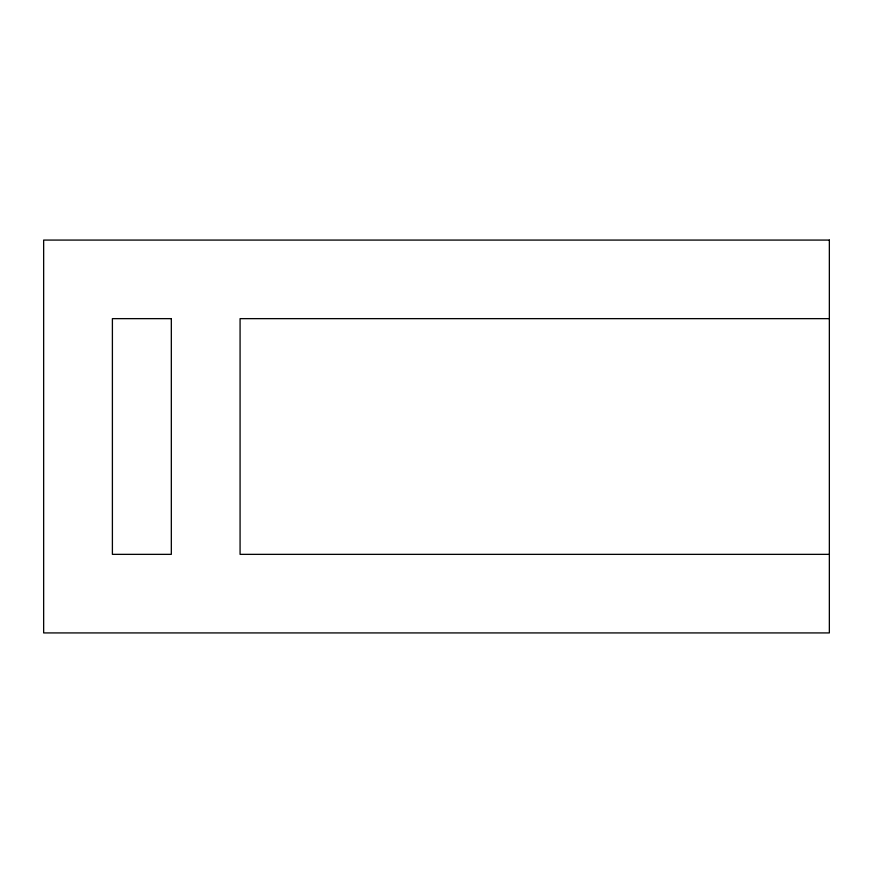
<?xml version="1.0" encoding="UTF-8"?>
<svg xmlns="http://www.w3.org/2000/svg" width="873" height="873" viewBox="0 0 873 873"><rect width="100%" height="100%" fill="white"/><g stroke="black" fill="none" stroke-linecap="round" stroke-linejoin="round"><path stroke-width="1.31" d="M829.35 318.645L240.075 318.645L240.075 554.355L829.35 554.355M829.35 240.075L43.65 240.075L43.65 632.925L829.35 632.925L829.35 240.075M171.326 318.645L112.399 318.645L112.399 554.355L171.326 554.355L171.326 318.645"/></g></svg>
